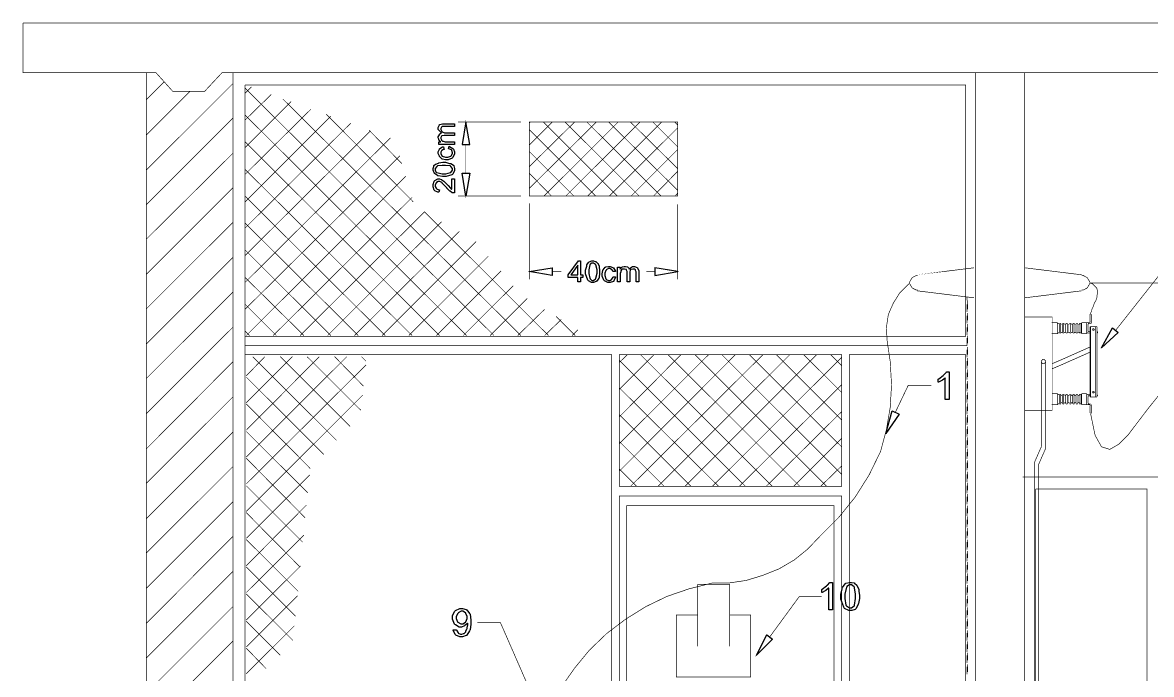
# Model space of a CAD drawing. Extents: x 0 to 210, y 0 to 297.
# Drawn here: x 40.3 to 115.1, y 191.4 to 234.6 of the extents above; entities that cross this region are included whole.
import ezdxf

# ---------------------------------------------------------------- set-up
doc = ezdxf.new("R2010")
doc.units = 0
doc.header["$MEASUREMENT"] = 0
for name, color, linetype in [('C00-00-00-BLACK', 7, 'Continuous'), ('C00-7E-FF', 150, 'Continuous'), ('CFF-00-00', 1, 'Continuous'), ('CFF-7E-00', 30, 'Continuous')]:
    doc.layers.add(name, color=color, linetype=linetype)

msp = doc.modelspace()

# ---------------------------------------------------------------- linework, layer by layer
at = {"layer": 'C00-00-00-BLACK', "const_width": 0.04233}
for points in [[(173.038, 234.614), (40.3324, 234.614)], [(49.1546, 231.309), (40.3324, 231.309), (40.3324, 234.614)], [(48.5193, 160.985), (48.5193, 231.309)], [(50.2571, 230.078), (49.1546, 231.309)], [(50.2571, 230.078), (52.3766, 230.078), (53.5231, 231.309)], [(53.5231, 231.309), (159.848, 231.309)], [(54.2452, 162.639), (54.2452, 231.309)], [(103.441, 162.639), (103.441, 231.309)], [(106.707, 162.639), (106.707, 231.309)], [(48.5193, 229.529), (49.7071, 230.714)], [(48.5193, 224.864), (54.2452, 230.587)], [(55.0499, 162.639), (55.0499, 230.502)], [(55.0499, 230.502), (102.804, 230.502), (102.804, 213.844), (70.9538, 213.844), (55.0499, 213.844)], [(55.0499, 229.952), (55.4757, 230.375)], [(48.5193, 227.197), (51.4036, 230.078)], [(71.549, 213.887), (55.0499, 230.291)], [(55.0499, 228.171), (56.7877, 229.868)], [(55.0499, 226.348), (58.1021, 229.402)], [(55.0499, 224.568), (59.4169, 228.891)], [(73.3294, 213.887), (57.5525, 229.572)], [(48.5193, 222.575), (54.2452, 228.298)], [(69.7234, 213.887), (55.0499, 228.51)], [(55.0499, 222.745), (60.7328, 228.425)], [(66.2037, 222.745), (60.4365, 228.552)], [(55.0499, 221.01), (62.0476, 227.959)], [(55.0499, 219.186), (63.3621, 227.452)], [(65.4389, 225.29), (63.2781, 227.493)], [(73.8794, 227.959), (73.9648, 228.045)], [(73.8794, 226.518), (75.4063, 228.045)], [(73.8794, 225.078), (76.8904, 228.045)], [(73.8794, 223.636), (78.3332, 228.045)], [(78.2906, 223.128), (73.8794, 227.536)], [(79.732, 223.128), (74.8136, 228.045)], [(74.8563, 223.128), (79.7747, 228.045)], [(81.1749, 223.128), (76.255, 228.045)], [(76.2977, 223.128), (81.2161, 228.045)], [(82.6163, 223.128), (77.6979, 228.045)], [(77.7392, 223.128), (82.659, 228.045)], [(83.7198, 223.509), (79.1393, 228.045)], [(79.182, 223.128), (83.7198, 227.663)], [(83.7198, 224.948), (80.5822, 228.045)], [(83.7198, 226.391), (82.0663, 228.045)], [(83.7198, 227.832), (83.5078, 228.045)], [(55.0499, 217.405), (64.6769, 226.984)], [(67.9429, 213.887), (55.0499, 226.73)], [(48.5193, 220.286), (54.2452, 225.968)], [(76.8477, 223.128), (73.8794, 226.095)], [(80.6235, 223.128), (83.7198, 226.222)], [(55.0499, 215.624), (65.3122, 225.799)], [(66.1197, 213.887), (55.0499, 224.907)], [(55.1339, 213.887), (65.6967, 224.441)], [(75.3636, 223.128), (73.8794, 224.652)], [(82.1076, 223.128), (83.7198, 224.78)], [(48.5193, 217.956), (54.2452, 223.679)], [(64.3393, 213.887), (55.0499, 223.128)], [(56.9172, 213.887), (66.1197, 223.044)], [(73.9221, 223.128), (73.8794, 223.17)], [(83.5505, 223.128), (83.7198, 223.34)], [(48.5193, 215.667), (54.2452, 221.39)], [(58.6976, 213.887), (66.923, 222.068)], [(60.5208, 213.887), (68.0695, 221.433)], [(75.1526, 213.887), (66.923, 222.11)], [(62.556, 213.887), (55.0499, 221.347)], [(62.3013, 213.887), (69.2573, 220.795)], [(64.1269, 213.887), (70.3612, 220.117)], [(60.7328, 213.887), (55.0499, 219.567)], [(65.9074, 213.887), (71.1648, 219.144)], [(48.5193, 213.337), (54.2452, 219.058)], [(106.707, 218.379), (110.482, 217.913)], [(106.707, 218.379), (110.482, 217.913)], [(58.9523, 213.887), (55.0499, 217.744)], [(67.7305, 213.887), (72.015, 218.167)], [(99.6237, 217.871), (99.5303, 217.871), (99.2533, 217.729), (99.0822, 217.438), (99.0727, 217.363)], [(99.6237, 217.871), (99.5303, 217.871), (99.2533, 217.729), (99.0822, 217.438), (99.0727, 217.363)], [(111.033, 217.363), (111.022, 217.438), (110.852, 217.729), (110.574, 217.871), (110.482, 217.871)], [(111.033, 217.363), (111.022, 217.438), (110.852, 217.729), (110.574, 217.871), (110.482, 217.871)], [(69.511, 213.887), (72.8211, 217.194)], [(99.0727, 217.405), (99.0822, 217.332), (99.2533, 217.041), (99.5303, 216.898), (99.6237, 216.898)], [(99.0727, 217.405), (99.0822, 217.332), (99.2533, 217.041), (99.5303, 216.898), (99.6237, 216.898)], [(110.482, 216.898), (110.574, 216.898), (110.852, 217.041), (111.022, 217.332), (111.033, 217.405)], [(110.482, 216.898), (110.574, 216.898), (110.852, 217.041), (111.022, 217.332), (111.033, 217.405)], [(48.5193, 211.048), (54.2452, 216.768)], [(71.2943, 213.887), (73.7528, 216.345)], [(103.357, 216.386), (99.5811, 216.852)], [(103.357, 216.386), (99.5811, 216.852)], [(102.888, 216.472), (102.888, 216.217)], [(102.931, 216.217), (102.931, 215.624)], [(106.707, 216.386), (110.482, 216.852)], [(106.707, 216.386), (110.482, 216.852)], [(57.1292, 213.887), (55.0499, 215.963)], [(73.1174, 213.887), (74.8979, 215.624)], [(102.888, 215.963), (102.888, 215.455)], [(74.8979, 213.887), (76.0017, 214.948)], [(76.9331, 213.887), (75.6627, 215.158)], [(102.888, 215.202), (102.888, 214.691)], [(102.931, 215.371), (102.931, 214.905)], [(102.931, 214.649), (102.931, 214.14)], [(106.707, 215.117), (106.707, 208.928)], [(107.556, 215.117), (106.707, 215.117)], [(108.529, 215.117), (107.556, 215.117)], [(108.87, 214.733), (108.487, 214.733)], [(108.529, 215.117), (108.529, 213.674)], [(108.87, 214.733), (108.997, 214.649)], [(108.87, 214.733), (108.87, 214.013)], [(109.124, 214.649), (109.124, 214.649), (109.092, 214.691), (109.083, 214.691), (109.083, 214.691), (109.04, 214.691), (109.04, 214.691), (109.029, 214.691), (108.997, 214.649), (108.997, 214.649)], [(108.997, 214.395), (108.997, 214.649)], [(109.083, 214.395), (109.083, 214.649)], [(109.336, 214.649), (109.336, 214.649), (109.303, 214.691), (109.294, 214.691), (109.294, 214.691), (109.252, 214.691), (109.252, 214.691), (109.241, 214.691), (109.209, 214.649), (109.209, 214.649)], [(109.209, 214.395), (109.209, 214.649)], [(109.294, 214.395), (109.294, 214.649)], [(109.548, 214.649), (109.548, 214.649), (109.516, 214.691), (109.506, 214.691), (109.506, 214.691), (109.463, 214.691), (109.463, 214.691), (109.452, 214.691), (109.422, 214.649), (109.422, 214.649)], [(109.422, 214.395), (109.422, 214.649)], [(109.548, 214.395), (109.548, 214.649)], [(109.633, 214.395), (109.633, 214.649)], [(109.802, 214.649), (109.802, 214.649), (109.769, 214.691), (109.759, 214.691), (109.759, 214.691), (109.718, 214.691), (109.718, 214.691), (109.707, 214.691), (109.675, 214.649), (109.675, 214.649)], [(109.759, 214.395), (109.759, 214.649)], [(110.014, 214.649), (110.014, 214.649), (109.981, 214.691), (109.971, 214.691), (109.971, 214.691), (109.929, 214.691), (109.929, 214.691), (109.918, 214.691), (109.886, 214.649), (109.886, 214.649)], [(109.886, 214.395), (109.886, 214.649)], [(109.971, 214.395), (109.971, 214.649)], [(110.098, 214.395), (110.098, 214.649)], [(110.228, 214.649), (110.228, 214.649), (110.195, 214.691), (110.185, 214.691), (110.185, 214.691), (110.144, 214.691), (110.144, 214.691), (110.133, 214.691), (110.101, 214.649), (110.101, 214.649)], [(110.185, 214.395), (110.185, 214.649)], [(110.44, 214.649), (110.44, 214.649), (110.407, 214.691), (110.398, 214.691), (110.398, 214.691), (110.355, 214.691), (110.355, 214.691), (110.344, 214.691), (110.313, 214.649), (110.313, 214.649)], [(110.313, 214.395), (110.313, 214.649)], [(110.44, 214.649), (110.482, 214.733)], [(110.44, 214.395), (110.44, 214.649)], [(110.821, 214.733), (110.482, 214.733)], [(110.482, 214.733), (110.482, 214.013)], [(110.821, 214.733), (110.821, 214.013)], [(111.033, 214.733), (110.821, 214.733)], [(110.821, 214.733), (110.863, 214.733)], [(111.075, 214.691), (110.906, 214.691)], [(110.906, 214.649), (110.906, 214.14)], [(110.906, 214.649), (110.947, 214.649)], [(111.033, 215.287), (111.033, 214.776)], [(111.033, 214.776), (111.075, 214.776)], [(111.075, 215.287), (111.117, 215.287)], [(111.075, 215.287), (111.117, 215.287)], [(111.075, 215.287), (111.117, 215.287)], [(111.075, 214.691), (111.117, 214.691)], [(111.117, 215.287), (111.117, 214.691)], [(48.5193, 208.714), (54.2452, 214.437)], [(55.3462, 213.887), (55.0499, 214.183)], [(76.7211, 213.887), (77.1052, 214.267)], [(102.888, 214.437), (102.888, 213.929)], [(108.87, 214.013), (108.487, 214.013)], [(108.87, 214.013), (108.997, 214.098)], [(108.997, 214.098), (108.997, 214.395)], [(108.997, 214.098), (108.997, 214.098), (109.029, 214.056), (109.04, 214.056), (109.04, 214.056), (109.083, 214.056), (109.083, 214.056), (109.092, 214.056), (109.124, 214.098), (109.124, 214.098)], [(109.083, 214.606), (109.092, 214.596), (109.198, 214.596), (109.209, 214.606)], [(109.083, 214.098), (109.083, 214.395)], [(109.209, 214.098), (109.198, 214.109), (109.092, 214.109), (109.083, 214.098)], [(109.209, 214.098), (109.209, 214.395)], [(109.209, 214.098), (109.209, 214.098), (109.241, 214.056), (109.252, 214.056), (109.252, 214.056), (109.294, 214.056), (109.294, 214.056), (109.303, 214.056), (109.336, 214.098), (109.336, 214.098)], [(109.294, 214.098), (109.294, 214.395)], [(109.336, 214.606), (109.346, 214.596), (109.452, 214.596), (109.463, 214.606)], [(109.463, 214.098), (109.452, 214.109), (109.346, 214.109), (109.336, 214.098)], [(109.422, 214.098), (109.422, 214.395)], [(109.422, 214.098), (109.422, 214.098), (109.452, 214.056), (109.463, 214.056), (109.463, 214.056), (109.506, 214.056), (109.506, 214.056), (109.516, 214.056), (109.548, 214.098), (109.548, 214.098)], [(109.548, 214.606), (109.558, 214.596), (109.664, 214.596), (109.675, 214.606)], [(109.548, 214.098), (109.548, 214.395)], [(109.675, 214.098), (109.664, 214.109), (109.558, 214.109), (109.548, 214.098)], [(109.633, 214.098), (109.633, 214.395)], [(109.675, 214.098), (109.675, 214.098), (109.707, 214.056), (109.718, 214.056), (109.718, 214.056), (109.759, 214.056), (109.759, 214.056), (109.769, 214.056), (109.802, 214.098), (109.802, 214.098)], [(109.759, 214.606), (109.769, 214.596), (109.875, 214.596), (109.886, 214.606)], [(109.759, 214.098), (109.759, 214.395)], [(109.886, 214.098), (109.875, 214.109), (109.769, 214.109), (109.759, 214.098)], [(109.886, 214.098), (109.886, 214.395)], [(109.886, 214.098), (109.886, 214.098), (109.918, 214.056), (109.929, 214.056), (109.929, 214.056), (109.971, 214.056), (109.971, 214.056), (109.981, 214.056), (110.014, 214.098), (110.014, 214.098)], [(109.971, 214.606), (109.981, 214.596), (110.087, 214.596), (110.098, 214.606)], [(109.971, 214.098), (109.971, 214.395)], [(110.098, 214.098), (110.087, 214.109), (109.981, 214.109), (109.971, 214.098)], [(110.098, 214.098), (110.098, 214.395)], [(110.098, 214.098), (110.098, 214.098), (110.13, 214.056), (110.141, 214.056), (110.141, 214.056), (110.182, 214.056), (110.182, 214.056), (110.192, 214.056), (110.225, 214.098), (110.225, 214.098)], [(110.185, 214.098), (110.185, 214.395)], [(110.228, 214.606), (110.237, 214.596), (110.344, 214.596), (110.355, 214.606)], [(110.355, 214.098), (110.344, 214.109), (110.237, 214.109), (110.228, 214.098)], [(110.313, 214.098), (110.313, 214.395)], [(110.313, 214.098), (110.313, 214.098), (110.344, 214.056), (110.355, 214.056), (110.355, 214.056), (110.398, 214.056), (110.398, 214.056), (110.407, 214.056), (110.44, 214.098), (110.44, 214.098)], [(110.44, 214.098), (110.44, 214.395)], [(110.44, 214.098), (110.482, 214.013)], [(110.821, 214.013), (110.482, 214.013)], [(110.821, 214.098), (110.863, 214.098)], [(111.033, 214.056), (110.821, 214.056)], [(110.906, 214.14), (111.033, 214.14)], [(110.906, 214.14), (110.947, 214.14)], [(111.033, 214.479), (111.075, 214.479)], [(111.033, 214.479), (111.456, 214.479)], [(111.033, 214.479), (111.033, 213.378)], [(111.075, 214.479), (111.075, 213.378)], [(111.244, 214.267), (111.286, 214.267)], [(111.413, 214.479), (111.413, 213.378)], [(111.456, 214.479), (111.499, 214.479)], [(111.499, 214.479), (111.499, 213.378)], [(111.499, 214.14), (111.54, 214.14)], [(111.54, 214.056), (111.499, 214.056)], [(111.54, 214.14), (111.54, 214.056)], [(55.0499, 213.209), (102.888, 213.209)], [(102.888, 213.717), (102.888, 213.209)], [(102.931, 213.887), (102.931, 213.378)], [(108.529, 213.674), (108.529, 210.537)], [(111.033, 213.464), (111.033, 209.817)], [(111.075, 213.464), (111.075, 209.817)], [(111.413, 213.464), (111.413, 209.817)], [(111.499, 213.464), (111.499, 209.817)], [(55.0499, 212.614), (79.3517, 212.614), (79.3517, 165.775)], [(55.1339, 211.218), (56.3644, 212.487)], [(55.1339, 209.436), (58.1875, 212.487)], [(55.1339, 207.614), (59.9708, 212.487)], [(55.1339, 205.832), (61.794, 212.487)], [(61.1131, 206.936), (55.5597, 212.487)], [(62.0049, 207.867), (57.3828, 212.487)], [(62.7271, 208.928), (59.1633, 212.487)], [(62.8964, 210.537), (60.9865, 212.487)], [(63.0661, 212.19), (62.7697, 212.487)], [(79.8587, 212.106), (80.3698, 212.614)], [(79.8587, 210.326), (82.1503, 212.614)], [(79.8587, 208.503), (83.9308, 212.614)], [(79.8587, 206.722), (85.7567, 212.614)], [(79.8587, 204.902), (87.5372, 212.614)], [(80.5822, 203.882), (89.3604, 212.614)], [(89.9982, 203.882), (81.2588, 212.614)], [(82.4039, 203.882), (91.1408, 212.614)], [(91.8214, 203.882), (83.0848, 212.614)], [(84.1858, 203.882), (92.9238, 212.614)], [(93.6018, 203.882), (84.8653, 212.614)], [(86.0104, 203.882), (94.5776, 212.444)], [(94.5776, 204.687), (86.6454, 212.614)], [(94.5776, 206.51), (88.4686, 212.614)], [(94.5776, 208.291), (90.2518, 212.614)], [(94.5776, 210.114), (92.075, 212.614)], [(94.5776, 211.894), (93.8555, 212.614)], [(102.804, 165.775), (102.804, 212.614), (95.086, 212.614), (95.086, 165.775)], [(102.888, 212.955), (102.888, 212.444)], [(102.931, 213.125), (102.931, 212.614)], [(102.931, 212.403), (102.931, 211.894)], [(111.033, 213.125), (109.124, 212.276)], [(111.033, 212.783), (109.124, 211.937)], [(48.5193, 206.383), (54.2452, 212.147)], [(55.1339, 204.052), (63.0661, 211.937)], [(88.2153, 203.882), (79.8587, 212.233)], [(102.888, 212.19), (102.888, 211.683)], [(107.81, 212.147), (107.81, 206.51)], [(108.106, 212.147), (108.106, 206.425)], [(109.124, 212.276), (108.529, 212.021)], [(109.124, 211.937), (108.529, 211.683)], [(60.2671, 206.001), (55.1339, 211.132)], [(102.888, 211.428), (102.888, 210.963)], [(102.931, 211.641), (102.931, 211.132)], [(86.4348, 203.882), (79.8587, 210.41)], [(87.7919, 203.882), (94.5776, 210.622)], [(102.888, 210.706), (102.888, 210.198)], [(102.931, 210.879), (102.931, 210.367)], [(108.529, 210.537), (108.529, 208.928)], [(48.5193, 204.094), (54.2452, 209.817)], [(55.1339, 202.228), (62.8551, 209.944)], [(102.888, 209.944), (102.888, 209.436)], [(102.931, 210.114), (102.931, 209.648)], [(108.87, 210.029), (108.529, 210.029)], [(108.87, 210.029), (108.997, 209.944)], [(108.87, 210.029), (108.87, 209.309)], [(109.124, 209.944), (109.124, 209.944), (109.092, 209.987), (109.083, 209.987), (109.083, 209.987), (109.04, 209.987), (109.04, 209.987), (109.029, 209.987), (108.997, 209.944), (108.997, 209.944)], [(108.997, 209.69), (108.997, 209.944)], [(108.997, 209.394), (108.997, 209.69)], [(109.083, 209.69), (109.083, 209.944)], [(109.083, 209.901), (109.092, 209.892), (109.198, 209.892), (109.209, 209.901)], [(109.083, 209.394), (109.083, 209.69)], [(109.209, 209.436), (109.198, 209.447), (109.092, 209.447), (109.083, 209.436)], [(109.336, 209.944), (109.336, 209.944), (109.303, 209.987), (109.294, 209.987), (109.294, 209.987), (109.252, 209.987), (109.252, 209.987), (109.241, 209.987), (109.209, 209.944), (109.209, 209.944)], [(109.209, 209.69), (109.209, 209.944)], [(109.209, 209.394), (109.209, 209.69)], [(109.294, 209.69), (109.294, 209.944)], [(109.294, 209.394), (109.294, 209.69)], [(109.336, 209.901), (109.346, 209.892), (109.452, 209.892), (109.463, 209.901)], [(109.463, 209.436), (109.452, 209.447), (109.346, 209.447), (109.336, 209.436)], [(109.548, 209.944), (109.548, 209.944), (109.516, 209.987), (109.506, 209.987), (109.506, 209.987), (109.463, 209.987), (109.463, 209.987), (109.452, 209.987), (109.422, 209.944), (109.422, 209.944)], [(109.422, 209.69), (109.422, 209.944)], [(109.422, 209.394), (109.422, 209.69)], [(109.548, 209.69), (109.548, 209.944)], [(109.548, 209.901), (109.558, 209.892), (109.664, 209.892), (109.675, 209.901)], [(109.548, 209.394), (109.548, 209.69)], [(109.675, 209.436), (109.664, 209.447), (109.558, 209.447), (109.548, 209.436)], [(109.633, 209.69), (109.633, 209.944)], [(109.633, 209.394), (109.633, 209.69)], [(109.802, 209.944), (109.802, 209.944), (109.769, 209.987), (109.759, 209.987), (109.759, 209.987), (109.718, 209.987), (109.718, 209.987), (109.707, 209.987), (109.675, 209.944), (109.675, 209.944)], [(109.759, 209.69), (109.759, 209.944)], [(109.759, 209.901), (109.769, 209.892), (109.875, 209.892), (109.886, 209.901)], [(109.759, 209.394), (109.759, 209.69)], [(109.886, 209.436), (109.875, 209.447), (109.769, 209.447), (109.759, 209.436)], [(110.014, 209.944), (110.014, 209.944), (109.981, 209.987), (109.971, 209.987), (109.971, 209.987), (109.929, 209.987), (109.929, 209.987), (109.918, 209.987), (109.886, 209.944), (109.886, 209.944)], [(109.886, 209.69), (109.886, 209.944)], [(109.886, 209.394), (109.886, 209.69)], [(109.971, 209.69), (109.971, 209.944)], [(109.971, 209.901), (109.981, 209.892), (110.087, 209.892), (110.098, 209.901)], [(109.971, 209.394), (109.971, 209.69)], [(110.098, 209.436), (110.087, 209.447), (109.981, 209.447), (109.971, 209.436)], [(110.098, 209.69), (110.098, 209.944)], [(110.098, 209.394), (110.098, 209.69)], [(110.228, 209.944), (110.228, 209.944), (110.195, 209.987), (110.185, 209.987), (110.185, 209.987), (110.144, 209.987), (110.144, 209.987), (110.133, 209.987), (110.101, 209.944), (110.101, 209.944)], [(110.185, 209.69), (110.185, 209.944)], [(110.185, 209.394), (110.185, 209.69)], [(110.228, 209.901), (110.237, 209.892), (110.344, 209.892), (110.355, 209.901)], [(110.355, 209.436), (110.344, 209.447), (110.237, 209.447), (110.228, 209.436)], [(110.44, 209.944), (110.44, 209.944), (110.407, 209.987), (110.398, 209.987), (110.398, 209.987), (110.355, 209.987), (110.355, 209.987), (110.344, 209.987), (110.313, 209.944), (110.313, 209.944)], [(110.313, 209.69), (110.313, 209.944)], [(110.313, 209.394), (110.313, 209.69)], [(110.44, 209.944), (110.482, 210.029)], [(110.44, 209.69), (110.44, 209.944)], [(110.44, 209.394), (110.44, 209.69)], [(110.821, 210.029), (110.482, 210.029)], [(110.482, 210.029), (110.482, 209.309)], [(110.821, 210.029), (110.821, 209.309)], [(111.033, 209.987), (110.821, 209.987)], [(110.821, 209.944), (110.863, 209.944)], [(110.906, 209.901), (111.033, 209.901)], [(110.906, 209.86), (110.947, 209.86)], [(110.906, 209.394), (110.906, 209.86)], [(111.033, 209.817), (111.075, 209.817)], [(111.033, 209.817), (111.499, 209.817)], [(111.244, 210.114), (111.286, 210.114)], [(111.499, 209.944), (111.54, 209.944)], [(111.54, 209.901), (111.499, 209.901)], [(111.54, 209.944), (111.54, 209.901)], [(59.3757, 205.07), (55.1339, 209.352)], [(89.5724, 203.882), (94.5776, 208.843)], [(102.888, 209.182), (102.888, 208.672)], [(102.931, 209.394), (102.931, 208.886)], [(107.64, 208.928), (106.707, 208.928)], [(108.529, 208.928), (107.64, 208.928)], [(108.87, 209.309), (108.487, 209.309)], [(108.87, 209.309), (108.997, 209.394)], [(108.997, 209.394), (108.997, 209.394), (109.029, 209.352), (109.04, 209.352), (109.04, 209.352), (109.083, 209.352), (109.083, 209.352), (109.092, 209.352), (109.124, 209.394), (109.124, 209.394)], [(109.209, 209.394), (109.209, 209.394), (109.241, 209.352), (109.252, 209.352), (109.252, 209.352), (109.294, 209.352), (109.294, 209.352), (109.303, 209.352), (109.336, 209.394), (109.336, 209.394)], [(109.422, 209.394), (109.422, 209.394), (109.452, 209.352), (109.463, 209.352), (109.463, 209.352), (109.506, 209.352), (109.506, 209.352), (109.516, 209.352), (109.548, 209.394), (109.548, 209.394)], [(109.675, 209.394), (109.675, 209.394), (109.707, 209.352), (109.718, 209.352), (109.718, 209.352), (109.759, 209.352), (109.759, 209.352), (109.769, 209.352), (109.802, 209.394), (109.802, 209.394)], [(109.886, 209.394), (109.886, 209.394), (109.918, 209.352), (109.929, 209.352), (109.929, 209.352), (109.971, 209.352), (109.971, 209.352), (109.981, 209.352), (110.014, 209.394), (110.014, 209.394)], [(110.098, 209.394), (110.098, 209.394), (110.13, 209.352), (110.141, 209.352), (110.141, 209.352), (110.182, 209.352), (110.182, 209.352), (110.192, 209.352), (110.225, 209.394), (110.225, 209.394)], [(110.313, 209.394), (110.313, 209.394), (110.344, 209.352), (110.355, 209.352), (110.355, 209.352), (110.398, 209.352), (110.398, 209.352), (110.407, 209.352), (110.44, 209.394), (110.44, 209.394)], [(110.44, 209.394), (110.482, 209.309)], [(110.821, 209.309), (110.482, 209.309)], [(111.033, 209.309), (110.821, 209.309)], [(110.821, 209.309), (110.863, 209.309)], [(110.906, 209.394), (110.947, 209.394)], [(111.075, 209.352), (110.906, 209.352)], [(111.033, 209.267), (111.075, 209.267)], [(111.033, 208.756), (111.033, 209.267)], [(111.075, 209.309), (111.117, 209.309)], [(111.075, 208.756), (111.117, 208.756)], [(111.075, 208.756), (111.117, 208.756)], [(111.075, 208.714), (111.117, 208.714)], [(111.117, 208.756), (111.117, 209.309)], [(84.6116, 203.882), (79.8587, 208.63)], [(102.888, 208.46), (102.888, 207.952)], [(102.931, 208.63), (102.931, 208.121)], [(48.5193, 201.763), (54.2452, 207.486)], [(59.206, 203.459), (55.1339, 207.529)], [(102.888, 207.698), (102.888, 207.19)], [(102.931, 207.867), (102.931, 207.359)], [(82.8312, 203.882), (79.8587, 206.852)], [(91.3956, 203.882), (94.5776, 207.063)], [(102.888, 206.936), (102.888, 206.425)], [(102.931, 207.148), (102.931, 206.637)], [(107.344, 205.452), (107.81, 206.51)], [(107.64, 205.366), (108.106, 206.425)], [(59.0367, 201.805), (55.1339, 205.748)], [(102.888, 206.171), (102.888, 205.705)], [(102.931, 206.383), (102.931, 205.875)], [(48.5193, 199.475), (54.2452, 205.198)], [(81.0052, 203.882), (79.8587, 205.029)], [(93.1788, 203.882), (94.5776, 205.239)], [(102.888, 205.452), (102.888, 204.943)], [(102.931, 205.621), (102.931, 205.113)], [(107.344, 205.452), (107.344, 190.445)], [(107.64, 205.366), (107.64, 190.445)], [(55.1339, 200.448), (59.333, 204.644)], [(102.888, 204.687), (102.888, 204.178)], [(102.931, 204.859), (102.931, 204.391)], [(106.579, 204.517), (115.612, 204.517), (115.612, 162.512)], [(58.867, 200.194), (55.1339, 203.925)], [(102.888, 203.925), (102.888, 203.416)], [(102.931, 204.137), (102.931, 203.629)], [(107.429, 203.713), (114.808, 203.713), (114.808, 162.512)], [(114.808, 166.581), (107.429, 166.581), (107.429, 203.713)], [(48.5193, 197.144), (54.2452, 202.867)], [(94.5776, 165.775), (94.5776, 203.248), (79.8587, 203.248), (79.8587, 165.775)], [(102.888, 203.206), (102.888, 202.697)], [(102.931, 203.375), (102.931, 202.867)], [(55.1339, 198.625), (59.1206, 202.653)], [(58.6976, 198.541), (55.1339, 202.144)], [(94.0675, 166.371), (94.0675, 202.61), (80.3271, 202.61), (80.3271, 166.371), (94.0675, 166.371), (94.1091, 166.371)], [(102.888, 202.441), (102.888, 201.932)], [(102.931, 202.61), (102.931, 202.102)], [(102.888, 201.679), (102.888, 201.17)], [(102.931, 201.891), (102.931, 201.382)], [(48.5193, 194.813), (54.2452, 200.575)], [(55.1339, 196.847), (58.9523, 200.66)], [(102.888, 200.916), (102.888, 200.448)], [(102.931, 201.129), (102.931, 200.618)], [(58.5706, 196.933), (55.1339, 200.364)], [(102.888, 200.194), (102.888, 199.686)], [(102.931, 200.364), (102.931, 199.856)], [(102.888, 199.432), (102.888, 198.924)], [(102.931, 199.602), (102.931, 199.136)], [(48.5193, 192.521), (54.2452, 198.245)], [(55.1339, 195.024), (58.7403, 198.625)], [(58.4013, 195.279), (55.1339, 198.541)], [(102.888, 198.67), (102.888, 198.159)], [(102.931, 198.883), (102.931, 198.372)], [(102.888, 197.948), (102.888, 197.44)], [(102.931, 198.118), (102.931, 197.609)], [(58.2291, 193.667), (55.1339, 196.763)], [(85.0346, 193.286), (85.0346, 197.397)], [(85.0346, 197.397), (87.1569, 197.397)], [(87.1569, 193.286), (87.1569, 197.397)], [(102.888, 197.186), (102.888, 196.678)], [(102.931, 197.356), (102.931, 196.847)], [(55.1339, 193.244), (58.528, 196.635)], [(102.888, 196.421), (102.888, 195.913)], [(102.931, 196.635), (102.931, 196.125)], [(48.5193, 190.19), (54.2452, 195.913)], [(85.0346, 195.363), (83.6344, 195.363), (83.6344, 191.251), (88.5553, 191.251), (88.5553, 195.363), (87.1569, 195.363)], [(102.888, 195.659), (102.888, 195.194)], [(102.931, 195.872), (102.931, 195.363)], [(57.3828, 192.694), (55.1339, 194.94)], [(55.1339, 191.463), (58.3173, 194.644)], [(102.888, 194.94), (102.888, 194.429)], [(102.931, 195.109), (102.931, 194.601)], [(102.888, 194.175), (102.888, 193.667)], [(102.931, 194.345), (102.931, 193.879)], [(48.5193, 187.903), (54.2452, 193.625)], [(56.4487, 191.802), (55.1339, 193.16)], [(102.888, 193.413), (102.888, 192.905)], [(102.931, 193.625), (102.931, 193.117)], [(102.888, 192.694), (102.888, 192.183)], [(102.931, 192.863), (102.931, 192.352)], [(102.888, 191.929), (102.888, 191.42)], [(102.931, 192.098), (102.931, 191.59)]]:
    msp.add_lwpolyline(points, dxfattribs=at)
for points in [[(73.8794, 228.045), (83.7198, 228.045), (83.7198, 223.128), (73.8794, 223.128), (73.8794, 228.045)], [(99.5811, 217.913), (103.357, 218.379), (99.5811, 217.913)], [(111.329, 214.267), (111.329, 214.289), (111.264, 214.352), (111.244, 214.352), (111.233, 214.352), (111.202, 214.289), (111.202, 214.267), (111.202, 214.257), (111.233, 214.226), (111.244, 214.226), (111.264, 214.226), (111.329, 214.257), (111.329, 214.267)], [(79.8587, 203.882), (79.8587, 212.614), (94.5776, 212.614), (94.5776, 203.882), (79.8587, 203.882)], [(108.106, 212.147), (108.106, 212.19), (107.978, 212.317), (107.936, 212.317), (107.904, 212.317), (107.81, 212.19), (107.81, 212.147), (107.81, 212.116), (107.904, 212.021), (107.936, 212.021), (107.978, 212.021), (108.106, 212.116), (108.106, 212.147)], [(111.329, 210.114), (111.329, 210.136), (111.264, 210.198), (111.244, 210.198), (111.233, 210.198), (111.202, 210.136), (111.202, 210.114), (111.202, 210.104), (111.233, 210.071), (111.244, 210.071), (111.264, 210.071), (111.329, 210.104), (111.329, 210.114)]]:
    msp.add_lwpolyline(points, close=True, dxfattribs=at)
at = {"layer": 'C00-7E-FF', "const_width": 0.04233}
for points in [[(69.427, 226.561), (69.9368, 226.561), (69.6807, 228.045), (69.427, 226.561)], [(69.427, 224.652), (69.9368, 224.652), (69.6807, 223.128), (69.427, 224.652)], [(75.4063, 218.379), (75.4063, 217.871), (73.8794, 218.126), (75.4063, 218.379)], [(82.193, 218.379), (82.193, 217.871), (83.7198, 218.126), (82.193, 218.379)], [(112.897, 214.098), (111.797, 213.082), (112.517, 214.395), (112.897, 214.098)], [(98.3933, 208.672), (97.5046, 207.402), (97.9276, 208.886), (98.3933, 208.672)], [(89.9982, 193.752), (88.937, 192.694), (89.6137, 194.049), (89.9982, 193.752)]]:
    msp.add_lwpolyline(points, close=True, dxfattribs=at)
for points in [[(73.3294, 228.045), (69.172, 228.045)], [(69.6807, 226.561), (69.6807, 224.652)], [(73.3294, 223.128), (69.172, 223.128)], [(73.8794, 222.661), (73.8794, 217.617)], [(83.7198, 222.575), (83.7198, 217.617)], [(112.729, 214.226), (116.207, 218.633), (117.734, 218.633)], [(75.4063, 218.126), (76.0017, 218.126)], [(82.193, 218.126), (81.6419, 218.126)], [(98.1396, 208.802), (98.9887, 210.579), (100.516, 210.579)], [(89.826, 193.922), (91.7787, 196.591), (93.2628, 196.591)], [(73.8794, 190.486), (71.9723, 194.855), (70.4455, 194.855)]]:
    msp.add_lwpolyline(points, dxfattribs=at)
at = {"layer": 'C00-7E-FF'}
for points in [[(69.427, 226.561), (69.9368, 226.561), (69.6807, 228.045), (69.427, 226.561)], [(69.427, 224.652), (69.9368, 224.652), (69.6807, 223.128), (69.427, 224.652)], [(75.4063, 218.379), (75.4063, 217.871), (73.8794, 218.126), (75.4063, 218.379)], [(82.193, 218.379), (82.193, 217.871), (83.7198, 218.126), (82.193, 218.379)], [(112.897, 214.098), (111.797, 213.082), (112.517, 214.395), (112.897, 214.098)], [(98.3933, 208.672), (97.5046, 207.402), (97.9276, 208.886), (98.3933, 208.672)], [(89.9982, 193.752), (88.937, 192.694), (89.6137, 194.049), (89.9982, 193.752)]]:
    msp.add_lwpolyline(points, close=True, dxfattribs=at)
at = {"layer": 'CFF-00-00', "const_width": 0.04233}
for points in [[(99.0314, 217.321), (98.4359, 216.726), (98.0115, 216.049), (97.6739, 215.287), (97.5473, 214.437), (97.5886, 213.59)], [(111.033, 215.287), (111.117, 215.455), (111.16, 215.624), (111.244, 215.794), (111.286, 215.921), (111.329, 216.049), (111.413, 216.176), (111.456, 216.303), (111.499, 216.429), (111.499, 216.556), (111.54, 216.683), (111.54, 216.809), (111.499, 216.982), (111.456, 217.067), (111.329, 217.194), (111.202, 217.321), (111.033, 217.363)], [(117.691, 212.572), (117.691, 217.363), (111.033, 217.363)], [(86.0104, 197.483), (87.1142, 197.483), (88.2565, 197.652), (89.3604, 197.991), (90.4215, 198.414), (91.4396, 199.009), (92.3286, 199.729), (93.1362, 200.575), (94.3666, 201.805), (95.4663, 203.163), (96.4008, 204.644), (97.1628, 206.214), (97.5473, 207.655), (97.8006, 209.139), (97.8849, 210.622), (97.8006, 212.147), (97.5886, 213.59)], [(115.571, 209.901), (114.893, 209.055), (114.213, 208.164), (113.578, 207.318), (112.94, 206.679), (112.347, 206.34), (111.797, 206.51), (111.372, 207.275), (111.075, 208.714)], [(86.0104, 197.483), (84.4846, 197.101), (82.9991, 196.591), (81.6007, 195.913), (80.2432, 195.067), (79.0127, 194.133), (77.8676, 193.032), (76.8904, 191.844), (76.0017, 190.574)]]:
    msp.add_lwpolyline(points, dxfattribs=at)
at = {"layer": 'CFF-7E-00'}
for points in [[(68.9183, 226.561), (67.9002, 226.561), (67.9002, 226.73), (68.0268, 226.73), (67.9951, 226.73), (67.9097, 226.836), (67.9002, 226.857), (67.9002, 226.9), (67.8575, 226.995), (67.8575, 227.026), (67.8575, 227.069), (67.9319, 227.187), (67.9429, 227.197), (67.9429, 227.23), (68.0477, 227.316), (68.0695, 227.325), (68.0378, 227.347), (67.8575, 227.554), (67.8575, 227.622), (67.8575, 227.685), (67.9319, 227.855), (67.9429, 227.875), (67.9633, 227.886), (68.1373, 227.918), (68.1965, 227.918), (68.9183, 227.918), (68.9183, 227.748), (68.2805, 227.748), (68.2378, 227.748), (68.1426, 227.748), (68.1122, 227.748), (68.1122, 227.748), (68.0695, 227.706), (68.0695, 227.706), (68.0586, 227.696), (68.0268, 227.609), (68.0268, 227.579), (68.0268, 227.537), (68.0903, 227.42), (68.1122, 227.409), (68.1221, 227.4), (68.272, 227.325), (68.3232, 227.325), (68.9183, 227.325), (68.9183, 227.156), (68.2392, 227.156), (68.2392, 227.156), (68.0791, 227.124), (68.0695, 227.113), (68.0586, 227.113), (68.0268, 227.017), (68.0268, 226.984), (68.0268, 226.952), (68.0586, 226.868), (68.0695, 226.857), (68.0695, 226.836), (68.1316, 226.771), (68.1535, 226.771), (68.1743, 226.762), (68.3175, 226.73), (68.3659, 226.73), (68.9183, 226.73), (68.9183, 226.561)], [(68.538, 226.264), (68.5793, 226.434), (68.6001, 226.424), (68.8234, 226.286), (68.8344, 226.264), (68.8552, 226.243), (68.9183, 226.068), (68.9183, 226.009), (68.9183, 225.925), (68.8125, 225.694), (68.7917, 225.672), (68.7698, 225.651), (68.501, 225.544), (68.4114, 225.544), (68.3355, 225.544), (68.133, 225.577), (68.1122, 225.586), (68.0903, 225.597), (67.9524, 225.735), (67.9429, 225.756), (67.9319, 225.778), (67.8575, 225.951), (67.8575, 226.009), (67.8575, 226.074), (67.9319, 226.243), (67.9429, 226.264), (67.9633, 226.286), (68.1373, 226.391), (68.1965, 226.391), (68.2392, 226.222), (68.1965, 226.222), (68.0791, 226.147), (68.0695, 226.136), (68.0586, 226.126), (68.0268, 226.04), (68.0268, 226.009), (68.0268, 225.957), (68.0903, 225.81), (68.1122, 225.799), (68.1221, 225.778), (68.3383, 225.713), (68.4114, 225.713), (68.4844, 225.713), (68.6855, 225.778), (68.7077, 225.799), (68.7172, 225.81), (68.7917, 225.96), (68.7917, 226.009), (68.7917, 226.009), (68.7585, 226.158), (68.749, 226.179), (68.738, 226.19), (68.5588, 226.255), (68.538, 226.264)], [(68.2392, 224.441), (68.133, 224.441), (67.8476, 224.473), (67.8159, 224.482), (67.794, 224.493), (67.6134, 224.631), (67.6039, 224.652), (67.5816, 224.663), (67.5185, 224.846), (67.5185, 224.907), (67.5185, 224.961), (67.5499, 225.1), (67.5612, 225.121), (67.5612, 225.152), (67.666, 225.238), (67.6878, 225.247), (67.6973, 225.258), (67.878, 225.323), (67.9002, 225.333), (67.9002, 225.333), (68.1535, 225.375), (68.2392, 225.375), (68.3341, 225.375), (68.6001, 225.301), (68.6223, 225.29), (68.6855, 225.29), (68.8538, 225.174), (68.8756, 225.163), (68.8855, 225.142), (68.9183, 224.966), (68.9183, 224.907), (68.9183, 224.823), (68.8125, 224.59), (68.7917, 224.568), (68.7599, 224.547), (68.3687, 224.441), (68.2392, 224.441)], [(68.2392, 224.61), (68.345, 224.61), (68.6537, 224.685), (68.665, 224.695), (68.6855, 224.706), (68.7917, 224.857), (68.7917, 224.907), (68.7917, 224.961), (68.6855, 225.1), (68.665, 225.121), (68.6537, 225.132), (68.3426, 225.163), (68.2392, 225.163), (68.1221, 225.163), (67.794, 225.132), (67.7732, 225.121), (67.7513, 225.1), (67.6465, 224.955), (67.6465, 224.907), (67.6465, 224.855), (67.7196, 224.706), (67.7305, 224.695), (67.7513, 224.685), (68.1164, 224.61), (68.2392, 224.61)], [(68.749, 224.271), (68.9183, 224.271), (68.9183, 223.34), (68.8869, 223.34), (68.8149, 223.34), (68.7917, 223.34), (68.7807, 223.351), (68.6319, 223.457), (68.6223, 223.467), (68.6001, 223.478), (68.4318, 223.658), (68.4114, 223.679), (68.3782, 223.722), (68.1221, 223.997), (68.1122, 224.018), (68.0903, 224.029), (67.9468, 224.102), (67.9002, 224.102), (67.8575, 224.102), (67.7404, 224.029), (67.7305, 224.018), (67.7196, 224.008), (67.6465, 223.857), (67.6465, 223.806), (67.6465, 223.764), (67.7196, 223.647), (67.7305, 223.636), (67.7404, 223.616), (67.8917, 223.552), (67.9429, 223.552), (67.9002, 223.383), (67.8258, 223.383), (67.6243, 223.489), (67.6039, 223.509), (67.5929, 223.532), (67.5185, 223.738), (67.5185, 223.806), (67.5185, 223.891), (67.5929, 224.124), (67.6039, 224.145), (67.6243, 224.167), (67.8311, 224.271), (67.9002, 224.271), (67.9415, 224.271), (68.0364, 224.229), (68.0695, 224.229), (68.0791, 224.219), (68.217, 224.113), (68.2392, 224.102), (68.2487, 224.093), (68.4622, 223.88), (68.4953, 223.848), (68.5161, 223.828), (68.6537, 223.647), (68.665, 223.636), (68.6855, 223.636), (68.7324, 223.594), (68.749, 223.594), (68.749, 224.271)], [(77.1052, 217.448), (77.1052, 217.744), (76.4674, 217.744), (76.4674, 217.913), (77.1469, 218.845), (77.2749, 218.845), (77.2749, 217.913), (77.4428, 217.913), (77.4428, 217.744), (77.2749, 217.744), (77.2749, 217.448), (77.1052, 217.448)], [(77.1052, 217.913), (77.1052, 218.549), (76.6367, 217.913), (77.1052, 217.913)], [(77.6125, 218.126), (77.6125, 218.221), (77.687, 218.485), (77.6979, 218.506), (77.6979, 218.571), (77.8136, 218.74), (77.8245, 218.761), (77.8454, 218.772), (78.0189, 218.845), (78.0782, 218.845), (78.1308, 218.845), (78.2507, 218.802), (78.2906, 218.802), (78.3001, 218.792), (78.4063, 218.686), (78.4172, 218.675), (78.4271, 218.655), (78.504, 218.511), (78.504, 218.463), (78.5139, 218.442), (78.5467, 218.205), (78.5467, 218.126), (78.5467, 218.021), (78.5139, 217.734), (78.504, 217.702), (78.4931, 217.682), (78.3537, 217.501), (78.3332, 217.49), (78.3223, 217.48), (78.1389, 217.405), (78.0782, 217.405), (78.0038, 217.405), (77.8027, 217.512), (77.7819, 217.533), (77.76, 217.565), (77.6125, 217.986), (77.6125, 218.126)], [(77.8245, 218.126), (77.8245, 218.01), (77.8866, 217.682), (77.9089, 217.66), (77.9184, 217.639), (78.0383, 217.533), (78.0782, 217.533), (78.1308, 217.533), (78.2796, 217.639), (78.2906, 217.66), (78.3001, 217.682), (78.3745, 218.015), (78.3745, 218.126), (78.3745, 218.243), (78.3001, 218.571), (78.2906, 218.591), (78.2796, 218.602), (78.1279, 218.675), (78.0782, 218.675), (78.0355, 218.675), (77.9184, 218.613), (77.9089, 218.591), (77.8866, 218.571), (77.8245, 218.237), (77.8245, 218.126)], [(79.4357, 217.787), (79.605, 217.787), (79.5941, 217.755), (79.4879, 217.512), (79.4784, 217.49), (79.4561, 217.48), (79.2498, 217.405), (79.182, 217.405), (79.0967, 217.405), (78.8638, 217.512), (78.843, 217.533), (78.8211, 217.555), (78.7164, 217.824), (78.7164, 217.913), (78.7164, 217.988), (78.7481, 218.189), (78.759, 218.21), (78.7686, 218.232), (78.9065, 218.412), (78.9284, 218.422), (78.9492, 218.433), (79.1228, 218.463), (79.182, 218.463), (79.2455, 218.463), (79.4247, 218.39), (79.4357, 218.379), (79.4561, 218.369), (79.5941, 218.157), (79.605, 218.126), (79.4357, 218.126), (79.4247, 218.137), (79.3694, 218.252), (79.3517, 218.252), (79.3404, 218.263), (79.2208, 218.336), (79.182, 218.336), (79.1284, 218.336), (78.9795, 218.232), (78.97, 218.21), (78.9587, 218.2), (78.8857, 218.018), (78.8857, 217.956), (78.8857, 217.872), (78.9587, 217.639), (78.97, 217.617), (78.9795, 217.607), (79.1312, 217.533), (79.182, 217.533), (79.2233, 217.533), (79.3404, 217.607), (79.3517, 217.617), (79.3612, 217.628), (79.4357, 217.748), (79.4357, 217.787)], [(79.732, 217.448), (79.732, 218.422), (79.9013, 218.422), (79.9013, 218.295), (79.9123, 218.306), (80.0199, 218.412), (80.0308, 218.422), (80.0407, 218.433), (80.1606, 218.463), (80.2005, 218.463), (80.2527, 218.463), (80.4016, 218.433), (80.4125, 218.422), (80.4224, 218.412), (80.4968, 218.325), (80.4968, 218.295), (80.5173, 218.327), (80.724, 218.463), (80.7932, 218.463), (80.8563, 218.463), (81.0355, 218.39), (81.0465, 218.379), (81.0563, 218.369), (81.1318, 218.187), (81.1318, 218.126), (81.1318, 217.448), (80.9625, 217.448), (80.9625, 218.083), (80.9625, 218.114), (80.9293, 218.2), (80.9198, 218.21), (80.9198, 218.232), (80.8881, 218.285), (80.8785, 218.295), (80.8563, 218.295), (80.7932, 218.295), (80.7932, 218.295), (80.7392, 218.295), (80.5917, 218.263), (80.5822, 218.252), (80.5713, 218.243), (80.5395, 218.061), (80.5395, 217.999), (80.5395, 217.448), (80.3698, 217.448), (80.3698, 218.083), (80.3698, 218.126), (80.3271, 218.221), (80.3271, 218.252), (80.3162, 218.263), (80.1963, 218.295), (80.1578, 218.295), (80.1261, 218.295), (80.0544, 218.295), (80.0308, 218.295), (80.0199, 218.285), (79.9564, 218.178), (79.9469, 218.167), (79.9469, 218.114), (79.9013, 217.996), (79.9013, 217.956), (79.9013, 217.448), (79.732, 217.448)], [(101.703, 209.648), (101.447, 209.648), (101.447, 211.089), (101.436, 211.069), (101.255, 210.932), (101.235, 210.921), (101.213, 210.91), (101.002, 210.801), (100.981, 210.79), (100.981, 211.005), (101.013, 211.027), (101.297, 211.238), (101.319, 211.259), (101.351, 211.281), (101.523, 211.461), (101.534, 211.471), (101.703, 211.471), (101.703, 209.648)], [(93.9821, 195.702), (93.7288, 195.702), (93.7288, 197.144), (93.7175, 197.134), (93.5373, 196.985), (93.5164, 196.974), (93.4942, 196.964), (93.2836, 196.858), (93.2628, 196.847), (93.2628, 197.06), (93.2946, 197.081), (93.5799, 197.292), (93.6018, 197.313), (93.6336, 197.335), (93.8018, 197.516), (93.8128, 197.525), (93.9821, 197.525), (93.9821, 195.702)], [(94.5363, 196.591), (94.5363, 196.73), (94.6094, 197.102), (94.6203, 197.144), (94.6298, 197.175), (94.8104, 197.419), (94.8323, 197.44), (94.8531, 197.462), (95.0902, 197.525), (95.1699, 197.525), (95.2334, 197.525), (95.4031, 197.493), (95.425, 197.483), (95.4345, 197.473), (95.5834, 197.335), (95.5947, 197.313), (95.6042, 197.292), (95.7104, 197.049), (95.7213, 197.017), (95.7213, 196.911), (95.7654, 196.671), (95.7654, 196.591), (95.7654, 196.464), (95.6882, 196.114), (95.6786, 196.082), (95.6677, 196.051), (95.5298, 195.766), (95.5089, 195.743), (95.4775, 195.734), (95.2458, 195.659), (95.1699, 195.659), (95.0641, 195.659), (94.7678, 195.797), (94.7469, 195.829), (94.7152, 195.872), (94.5363, 196.412), (94.5363, 196.591)], [(94.7896, 196.591), (94.7896, 196.444), (94.8627, 196.02), (94.8739, 195.998), (94.8944, 195.967), (95.1011, 195.829), (95.1699, 195.829), (95.2334, 195.829), (95.4031, 195.967), (95.425, 195.998), (95.4345, 196.02), (95.5089, 196.449), (95.5089, 196.591), (95.5089, 196.74), (95.4345, 197.166), (95.425, 197.186), (95.4031, 197.218), (95.2281, 197.356), (95.1699, 197.356), (95.1068, 197.356), (94.9262, 197.251), (94.9166, 197.229), (94.8944, 197.197), (94.7896, 196.742), (94.7896, 196.591)], [(68.8344, 194.386), (69.0453, 194.386), (69.0548, 194.365), (69.161, 194.186), (69.172, 194.175), (69.1815, 194.166), (69.3332, 194.09), (69.3843, 194.09), (69.4256, 194.09), (69.5205, 194.133), (69.5537, 194.133), (69.5635, 194.143), (69.6694, 194.25), (69.6807, 194.259), (69.6902, 194.281), (69.7547, 194.451), (69.766, 194.472), (69.7756, 194.505), (69.8073, 194.704), (69.8073, 194.77), (69.8073, 194.77), (69.8073, 194.813), (69.8073, 194.813), (69.7964, 194.793), (69.6172, 194.655), (69.5964, 194.644), (69.5854, 194.634), (69.402, 194.556), (69.3416, 194.556), (69.2464, 194.556), (68.9928, 194.707), (68.961, 194.728), (68.9391, 194.759), (68.7917, 195.086), (68.7917, 195.194), (68.7917, 195.3), (68.9391, 195.596), (68.961, 195.617), (68.9928, 195.648), (69.2863, 195.786), (69.3843, 195.786), (69.4683, 195.786), (69.7011, 195.724), (69.7234, 195.702), (69.7438, 195.693), (69.9258, 195.469), (69.9368, 195.447), (69.9576, 195.416), (70.0222, 195.027), (70.0222, 194.897), (70.0222, 194.759), (69.9576, 194.376), (69.9368, 194.345), (69.9258, 194.313), (69.7438, 194.028), (69.7234, 194.006), (69.7011, 193.996), (69.4626, 193.922), (69.3843, 193.922), (69.2891, 193.922), (69.0245, 194.028), (69.004, 194.049), (68.9818, 194.07), (68.8439, 194.345), (68.8344, 194.386)], [(69.766, 195.194), (69.766, 195.268), (69.6902, 195.469), (69.6807, 195.49), (69.6584, 195.512), (69.4849, 195.617), (69.427, 195.617), (69.3621, 195.617), (69.1815, 195.512), (69.172, 195.49), (69.1501, 195.469), (69.0453, 195.263), (69.0453, 195.194), (69.0453, 195.121), (69.1197, 194.908), (69.1307, 194.897), (69.1515, 194.877), (69.3579, 194.77), (69.427, 194.77), (69.4902, 194.77), (69.6584, 194.877), (69.6807, 194.897), (69.6902, 194.908), (69.766, 195.123), (69.766, 195.194)]]:
    msp.add_lwpolyline(points, close=True, dxfattribs=at)

doc.saveas('drawing.dxf')
